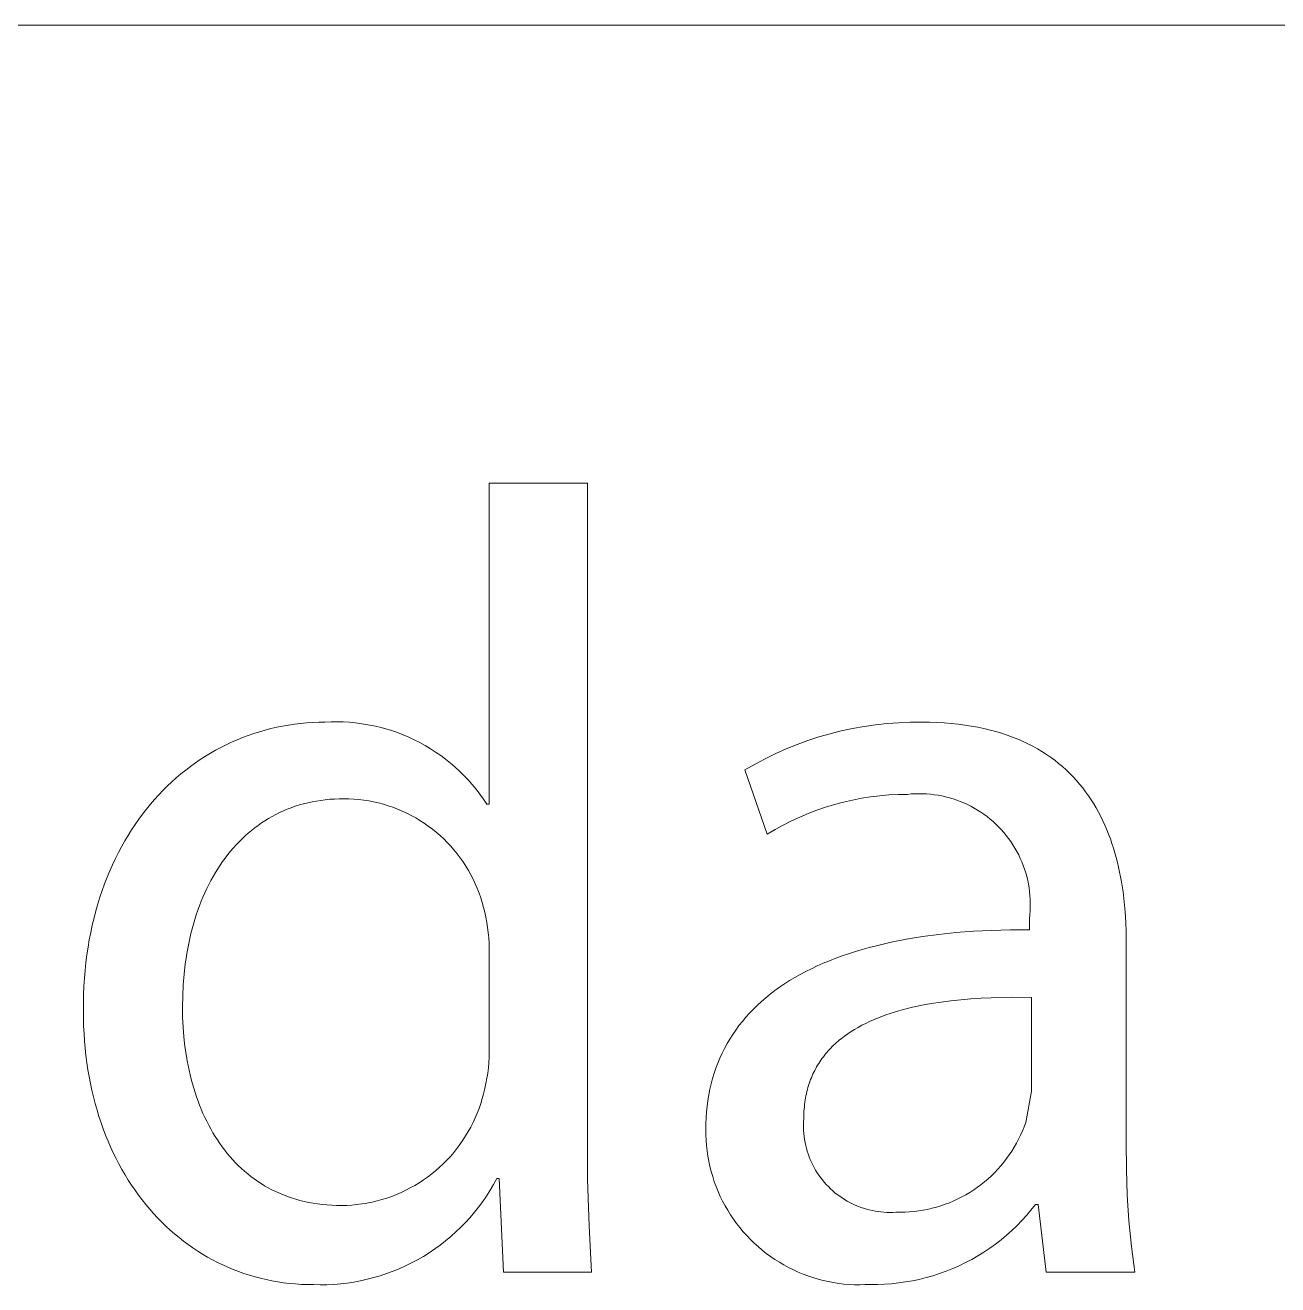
# Model space of a CAD drawing. Header units: millimetres. Extents: x 373 to 3451, y -552 to 1598.
# Drawn here: x 3350.4 to 3385.11, y -242.77 to -207.87 of the extents above; entities that cross this region are included whole.
import ezdxf

# ---------------------------------------------------------------- set-up
doc = ezdxf.new("R2010")
doc.units = ezdxf.units.MM
doc.header["$MEASUREMENT"] = 0
doc.layers.add('Domyślny', color=7, linetype='Continuous', true_color=0x000000)

msp = doc.modelspace()

# ---------------------------------------------------------------- linework, layer by layer
at = {"layer": 'Domyślny', "color": 18, "lineweight": 15, "true_color": 0x000000}
for p, q in [((3447.834, -207.866), (2287.646, -207.866)), ((3363.251, -229.457), (3363.251, -220.561)), ((3363.251, -220.561), (3365.977, -220.561)), ((3365.977, -220.561), (3365.977, -238.568)), ((3357.694, -227.261), (3357.859, -227.237)), ((3357.859, -227.237), (3358.026, -227.217)), ((3358.026, -227.217), (3358.193, -227.202)), ((3358.193, -227.202), (3358.361, -227.191)), ((3358.361, -227.191), (3358.531, -227.184)), ((3358.531, -227.184), (3358.701, -227.182)), ((3358.701, -227.182), (3358.871, -227.174)), ((3358.871, -227.174), (3359.041, -227.172)), ((3359.041, -227.172), (3359.211, -227.176)), ((3359.211, -227.176), (3359.381, -227.186)), ((3359.381, -227.186), (3359.551, -227.202)), ((3359.551, -227.202), (3359.72, -227.223)), ((3359.72, -227.223), (3359.888, -227.251)), ((3359.888, -227.251), (3360.055, -227.284)), ((3373.958, -227.255), (3374.278, -227.221)), ((3374.278, -227.221), (3374.598, -227.197)), ((3374.598, -227.197), (3374.919, -227.185)), ((3374.919, -227.185), (3375.24, -227.184)), ((3375.24, -227.184), (3375.451, -227.186)), ((3375.451, -227.186), (3375.657, -227.193)), ((3375.657, -227.193), (3375.858, -227.204)), ((3375.858, -227.204), (3376.054, -227.22)), ((3376.054, -227.22), (3376.245, -227.239)), ((3376.245, -227.239), (3376.431, -227.263)), ((3356.419, -227.607), (3356.574, -227.549)), ((3356.574, -227.549), (3356.729, -227.495)), ((3356.729, -227.495), (3356.887, -227.446)), ((3356.887, -227.446), (3357.046, -227.4)), ((3357.046, -227.4), (3357.206, -227.359)), ((3357.206, -227.359), (3357.367, -227.322)), ((3357.367, -227.322), (3357.53, -227.29)), ((3357.53, -227.29), (3357.694, -227.261)), ((3360.055, -227.284), (3360.22, -227.322)), ((3360.22, -227.322), (3360.385, -227.367)), ((3360.385, -227.367), (3360.547, -227.416)), ((3360.547, -227.416), (3360.708, -227.472)), ((3360.708, -227.472), (3360.867, -227.533)), ((3360.867, -227.533), (3361.024, -227.599)), ((3361.024, -227.599), (3361.178, -227.671)), ((3372.085, -227.692), (3372.39, -227.592)), ((3372.39, -227.592), (3372.699, -227.503)), ((3372.699, -227.503), (3373.01, -227.425)), ((3373.01, -227.425), (3373.324, -227.358)), ((3373.324, -227.358), (3373.64, -227.301)), ((3373.64, -227.301), (3373.958, -227.255)), ((3376.431, -227.263), (3376.613, -227.291)), ((3376.613, -227.291), (3376.79, -227.323)), ((3376.79, -227.323), (3376.963, -227.359)), ((3376.963, -227.359), (3377.131, -227.399)), ((3377.131, -227.399), (3377.294, -227.443)), ((3377.294, -227.443), (3377.453, -227.49)), ((3377.453, -227.49), (3377.608, -227.541)), ((3377.608, -227.541), (3377.758, -227.596)), ((3377.758, -227.596), (3377.904, -227.654)), ((3355.674, -227.957), (3355.819, -227.879)), ((3355.819, -227.879), (3355.967, -227.805)), ((3355.967, -227.805), (3356.116, -227.735)), ((3356.116, -227.735), (3356.267, -227.669)), ((3356.267, -227.669), (3356.419, -227.607)), ((3361.178, -227.671), (3361.33, -227.748)), ((3361.33, -227.748), (3361.479, -227.83)), ((3361.479, -227.83), (3361.626, -227.917)), ((3361.626, -227.917), (3361.769, -228.009)), ((3371.192, -228.054), (3371.485, -227.923)), ((3371.485, -227.923), (3371.783, -227.802)), ((3371.783, -227.802), (3372.085, -227.692)), ((3377.904, -227.654), (3378.046, -227.716)), ((3378.046, -227.716), (3378.183, -227.781)), ((3378.183, -227.781), (3378.317, -227.849)), ((3378.317, -227.849), (3378.446, -227.921)), ((3378.446, -227.921), (3378.571, -227.995)), ((3355.112, -228.309), (3355.249, -228.215)), ((3355.249, -228.215), (3355.389, -228.125)), ((3355.389, -228.125), (3355.53, -228.039)), ((3355.53, -228.039), (3355.674, -227.957)), ((3361.769, -228.009), (3361.909, -228.106)), ((3361.909, -228.106), (3362.045, -228.208)), ((3362.045, -228.208), (3362.178, -228.314)), ((3370.62, -228.345), (3370.903, -228.195)), ((3370.903, -228.195), (3371.192, -228.054)), ((3378.571, -227.995), (3378.693, -228.073)), ((3378.693, -228.073), (3378.81, -228.154)), ((3378.81, -228.154), (3378.924, -228.238)), ((3378.924, -228.238), (3379.033, -228.324)), ((3354.584, -228.722), (3354.712, -228.613)), ((3354.712, -228.613), (3354.843, -228.508)), ((3354.843, -228.508), (3354.976, -228.407)), ((3354.976, -228.407), (3355.112, -228.309)), ((3362.178, -228.314), (3362.307, -228.425)), ((3362.307, -228.425), (3362.433, -228.541)), ((3362.433, -228.541), (3362.554, -228.66)), ((3370.341, -228.506), (3370.62, -228.345)), ((3370.956, -230.289), (3370.341, -228.506)), ((3379.033, -228.324), (3379.139, -228.414)), ((3379.139, -228.414), (3379.242, -228.506)), ((3379.242, -228.506), (3379.34, -228.6)), ((3379.34, -228.6), (3379.435, -228.698)), ((3354.213, -229.072), (3354.334, -228.952)), ((3354.334, -228.952), (3354.458, -228.835)), ((3354.458, -228.835), (3354.584, -228.722)), ((3362.554, -228.66), (3362.671, -228.783)), ((3362.671, -228.783), (3362.784, -228.911)), ((3362.784, -228.911), (3362.892, -229.042)), ((3379.435, -228.698), (3379.527, -228.797)), ((3379.527, -228.797), (3379.615, -228.899)), ((3379.615, -228.899), (3379.699, -229.004)), ((3353.865, -229.455), (3353.979, -229.324)), ((3353.979, -229.324), (3354.095, -229.196)), ((3354.095, -229.196), (3354.213, -229.072)), ((3358.71, -229.332), (3358.587, -229.348)), ((3358.836, -229.319), (3358.71, -229.332)), ((3358.964, -229.311), (3358.836, -229.319)), ((3359.093, -229.305), (3358.964, -229.311)), ((3359.223, -229.303), (3359.093, -229.305)), ((3359.362, -229.306), (3359.223, -229.303)), ((3359.501, -229.313), (3359.362, -229.306)), ((3359.64, -229.324), (3359.501, -229.313)), ((3359.778, -229.341), (3359.64, -229.324)), ((3359.915, -229.363), (3359.778, -229.341)), ((3362.892, -229.042), (3362.996, -229.177)), ((3362.996, -229.177), (3363.095, -229.315)), ((3363.095, -229.315), (3363.19, -229.457)), ((3373.317, -229.34), (3373.068, -229.397)), ((3373.568, -229.292), (3373.317, -229.34)), ((3373.821, -229.252), (3373.568, -229.292)), ((3374.075, -229.221), (3373.821, -229.252)), ((3374.329, -229.199), (3374.075, -229.221)), ((3374.585, -229.186), (3374.329, -229.199)), ((3374.841, -229.182), (3374.585, -229.186)), ((3374.947, -229.172), (3374.841, -229.182)), ((3375.054, -229.166), (3374.947, -229.172)), ((3375.16, -229.164), (3375.054, -229.166)), ((3375.267, -229.165), (3375.16, -229.164)), ((3375.374, -229.17), (3375.267, -229.165)), ((3375.48, -229.178), (3375.374, -229.17)), ((3375.587, -229.191), (3375.48, -229.178)), ((3375.692, -229.207), (3375.587, -229.191)), ((3375.797, -229.226), (3375.692, -229.207)), ((3375.901, -229.249), (3375.797, -229.226)), ((3376.005, -229.276), (3375.901, -229.249)), ((3376.107, -229.307), (3376.005, -229.276)), ((3376.208, -229.341), (3376.107, -229.307)), ((3376.308, -229.378), (3376.208, -229.341)), ((3379.699, -229.004), (3379.781, -229.111)), ((3379.781, -229.111), (3379.858, -229.22)), ((3379.858, -229.22), (3379.933, -229.331)), ((3379.933, -229.331), (3380.004, -229.444)), ((3353.647, -229.729), (3353.755, -229.59)), ((3353.755, -229.59), (3353.865, -229.455)), ((3357.445, -229.688), (3357.341, -229.739)), ((3357.551, -229.64), (3357.445, -229.688)), ((3357.659, -229.594), (3357.551, -229.64)), ((3357.768, -229.552), (3357.659, -229.594)), ((3357.88, -229.513), (3357.768, -229.552)), ((3357.993, -229.477), (3357.88, -229.513)), ((3358.108, -229.445), (3357.993, -229.477)), ((3358.225, -229.416), (3358.108, -229.445)), ((3358.344, -229.39), (3358.225, -229.416)), ((3358.464, -229.367), (3358.344, -229.39)), ((3358.587, -229.348), (3358.464, -229.367)), ((3360.052, -229.389), (3359.915, -229.363)), ((3360.187, -229.42), (3360.052, -229.389)), ((3360.322, -229.456), (3360.187, -229.42)), ((3360.455, -229.496), (3360.322, -229.456)), ((3360.586, -229.541), (3360.455, -229.496)), ((3360.716, -229.591), (3360.586, -229.541)), ((3360.844, -229.645), (3360.716, -229.591)), ((3360.97, -229.703), (3360.844, -229.645)), ((3363.19, -229.457), (3363.251, -229.457)), ((3372.334, -229.62), (3372.095, -229.712)), ((3372.576, -229.537), (3372.334, -229.62)), ((3372.821, -229.463), (3372.576, -229.537)), ((3373.068, -229.397), (3372.821, -229.463)), ((3376.407, -229.419), (3376.308, -229.378)), ((3376.504, -229.464), (3376.407, -229.419)), ((3376.6, -229.512), (3376.504, -229.464)), ((3376.694, -229.563), (3376.6, -229.512)), ((3376.786, -229.617), (3376.694, -229.563)), ((3376.876, -229.674), (3376.786, -229.617)), ((3376.964, -229.735), (3376.876, -229.674)), ((3380.004, -229.444), (3380.072, -229.559)), ((3380.072, -229.559), (3380.138, -229.676)), ((3380.138, -229.676), (3380.199, -229.795)), ((3353.342, -230.165), (3353.441, -230.016)), ((3353.441, -230.016), (3353.542, -229.871)), ((3353.542, -229.871), (3353.647, -229.729)), ((3356.848, -230.041), (3356.755, -230.11)), ((3356.943, -229.975), (3356.848, -230.041)), ((3357.039, -229.912), (3356.943, -229.975)), ((3357.138, -229.851), (3357.039, -229.912)), ((3357.238, -229.794), (3357.138, -229.851)), ((3357.341, -229.739), (3357.238, -229.794)), ((3361.095, -229.766), (3360.97, -229.703)), ((3361.216, -229.833), (3361.095, -229.766)), ((3361.336, -229.905), (3361.216, -229.833)), ((3361.452, -229.98), (3361.336, -229.905)), ((3361.566, -230.059), (3361.452, -229.98)), ((3371.4, -230.034), (3371.176, -230.158)), ((3371.628, -229.919), (3371.4, -230.034)), ((3371.86, -229.811), (3371.628, -229.919)), ((3372.095, -229.712), (3371.86, -229.811)), ((3377.049, -229.799), (3376.964, -229.735)), ((3377.133, -229.865), (3377.049, -229.799)), ((3377.214, -229.935), (3377.133, -229.865)), ((3377.293, -230.007), (3377.214, -229.935)), ((3377.369, -230.082), (3377.293, -230.007)), ((3380.199, -229.795), (3380.258, -229.915)), ((3380.258, -229.915), (3380.314, -230.037)), ((3380.314, -230.037), (3380.368, -230.161)), ((3353.153, -230.474), (3353.246, -230.318)), ((3353.246, -230.318), (3353.342, -230.165)), ((3356.489, -230.333), (3356.404, -230.413)), ((3356.576, -230.256), (3356.489, -230.333)), ((3356.664, -230.182), (3356.576, -230.256)), ((3356.755, -230.11), (3356.664, -230.182)), ((3361.678, -230.143), (3361.566, -230.059)), ((3361.786, -230.23), (3361.678, -230.143)), ((3361.891, -230.321), (3361.786, -230.23)), ((3361.993, -230.416), (3361.891, -230.321)), ((3371.176, -230.158), (3370.956, -230.289)), ((3377.443, -230.159), (3377.369, -230.082)), ((3377.513, -230.239), (3377.443, -230.159)), ((3377.581, -230.322), (3377.513, -230.239)), ((3377.646, -230.406), (3377.581, -230.322)), ((3380.368, -230.161), (3380.418, -230.287)), ((3380.418, -230.287), (3380.465, -230.413)), ((3352.977, -230.796), (3353.063, -230.633)), ((3353.063, -230.633), (3353.153, -230.474)), ((3356.161, -230.669), (3356.084, -230.759)), ((3356.24, -230.581), (3356.161, -230.669)), ((3356.321, -230.496), (3356.24, -230.581)), ((3356.404, -230.413), (3356.321, -230.496)), ((3362.092, -230.514), (3361.993, -230.416)), ((3362.187, -230.615), (3362.092, -230.514)), ((3362.278, -230.72), (3362.187, -230.615)), ((3362.366, -230.828), (3362.278, -230.72)), ((3377.708, -230.493), (3377.646, -230.406)), ((3377.767, -230.582), (3377.708, -230.493)), ((3377.823, -230.673), (3377.767, -230.582)), ((3377.876, -230.766), (3377.823, -230.673)), ((3380.465, -230.413), (3380.51, -230.542)), ((3380.51, -230.542), (3380.552, -230.671)), ((3380.552, -230.671), (3380.591, -230.802)), ((3352.814, -231.132), (3352.894, -230.962)), ((3352.894, -230.962), (3352.977, -230.796)), ((3355.865, -231.045), (3355.797, -231.145)), ((3355.936, -230.947), (3355.865, -231.045)), ((3356.009, -230.852), (3355.936, -230.947)), ((3356.084, -230.759), (3356.009, -230.852)), ((3362.45, -230.938), (3362.366, -230.828)), ((3362.53, -231.052), (3362.45, -230.938)), ((3362.606, -231.169), (3362.53, -231.052)), ((3377.925, -230.861), (3377.876, -230.766)), ((3377.971, -230.958), (3377.925, -230.861)), ((3378.014, -231.056), (3377.971, -230.958)), ((3378.053, -231.155), (3378.014, -231.056)), ((3380.591, -230.802), (3380.628, -230.934)), ((3380.628, -230.934), (3380.662, -231.067)), ((3380.662, -231.067), (3380.694, -231.201)), ((3352.665, -231.481), (3352.738, -231.305)), ((3352.738, -231.305), (3352.814, -231.132)), ((3355.665, -231.352), (3355.603, -231.459)), ((3355.73, -231.247), (3355.665, -231.352)), ((3355.797, -231.145), (3355.73, -231.247)), ((3362.678, -231.288), (3362.606, -231.169)), ((3362.746, -231.409), (3362.678, -231.288)), ((3362.809, -231.533), (3362.746, -231.409)), ((3378.089, -231.256), (3378.053, -231.155)), ((3378.121, -231.357), (3378.089, -231.256)), ((3378.15, -231.46), (3378.121, -231.357)), ((3380.694, -231.201), (3380.723, -231.336)), ((3380.723, -231.336), (3380.75, -231.471)), ((3352.529, -231.843), (3352.595, -231.66)), ((3352.595, -231.66), (3352.665, -231.481)), ((3355.484, -231.679), (3355.428, -231.793)), ((3355.543, -231.568), (3355.484, -231.679)), ((3355.603, -231.459), (3355.543, -231.568)), ((3362.868, -231.659), (3362.809, -231.533)), ((3362.923, -231.786), (3362.868, -231.659)), ((3362.973, -231.916), (3362.923, -231.786)), ((3378.175, -231.564), (3378.15, -231.46)), ((3378.196, -231.669), (3378.175, -231.564)), ((3378.214, -231.774), (3378.196, -231.669)), ((3378.228, -231.88), (3378.214, -231.774)), ((3380.75, -231.471), (3380.775, -231.608)), ((3380.775, -231.608), (3380.817, -231.883)), ((3352.409, -232.218), (3352.467, -232.029)), ((3352.467, -232.029), (3352.529, -231.843)), ((3355.323, -232.027), (3355.273, -232.146)), ((3355.374, -231.909), (3355.323, -232.027)), ((3355.428, -231.793), (3355.374, -231.909)), ((3363.019, -232.047), (3362.973, -231.916)), ((3363.06, -232.18), (3363.019, -232.047)), ((3378.238, -231.986), (3378.228, -231.88)), ((3378.245, -232.093), (3378.238, -231.986)), ((3378.248, -232.2), (3378.245, -232.093)), ((3380.817, -231.883), (3380.851, -232.161)), ((3352.303, -232.606), (3352.354, -232.41)), ((3352.354, -232.41), (3352.409, -232.218)), ((3355.181, -232.392), (3355.138, -232.518)), ((3355.226, -232.268), (3355.181, -232.392)), ((3355.273, -232.146), (3355.226, -232.268)), ((3363.097, -232.314), (3363.06, -232.18)), ((3363.128, -232.45), (3363.097, -232.314)), ((3363.16, -232.59), (3363.128, -232.45)), ((3378.235, -232.52), (3378.243, -232.413)), ((3378.243, -232.413), (3378.247, -232.307)), ((3378.247, -232.307), (3378.248, -232.2)), ((3380.851, -232.161), (3380.877, -232.44)), ((3380.877, -232.44), (3380.894, -232.72)), ((3352.212, -233.006), (3352.256, -232.804)), ((3352.256, -232.804), (3352.303, -232.606)), ((3355.058, -232.775), (3355.022, -232.907)), ((3355.097, -232.646), (3355.058, -232.775)), ((3355.138, -232.518), (3355.097, -232.646)), ((3363.187, -232.73), (3363.16, -232.59)), ((3363.21, -232.872), (3363.187, -232.73)), ((3378.223, -232.626), (3378.235, -232.52)), ((3378.223, -232.933), (3378.223, -232.626)), ((3380.894, -232.72), (3380.905, -233.001)), ((3352.173, -233.21), (3352.212, -233.006)), ((3354.956, -233.175), (3354.927, -233.312)), ((3354.988, -233.04), (3354.956, -233.175)), ((3355.022, -232.907), (3354.988, -233.04)), ((3363.228, -233.014), (3363.21, -232.872)), ((3363.241, -233.157), (3363.228, -233.014)), ((3363.249, -233.301), (3363.241, -233.157)), ((3374.816, -233.198), (3375.256, -233.125)), ((3375.256, -233.125), (3375.712, -233.065)), ((3375.712, -233.065), (3376.184, -233.015)), ((3376.184, -233.015), (3376.671, -232.977)), ((3376.671, -232.977), (3377.173, -232.951)), ((3377.173, -232.951), (3377.69, -232.936)), ((3377.69, -232.936), (3378.223, -232.933)), ((3380.905, -233.001), (3380.908, -233.282)), ((3352.107, -233.629), (3352.138, -233.418)), ((3352.138, -233.418), (3352.173, -233.21)), ((3354.899, -233.45), (3354.875, -233.59)), ((3354.927, -233.312), (3354.899, -233.45)), ((3363.253, -233.444), (3363.249, -233.301)), ((3363.251, -233.587), (3363.253, -233.444)), ((3373.4, -233.538), (3373.591, -233.481)), ((3373.591, -233.481), (3373.785, -233.427)), ((3373.785, -233.427), (3373.983, -233.376)), ((3373.983, -233.376), (3374.392, -233.281)), ((3374.392, -233.281), (3374.816, -233.198)), ((3380.908, -233.282), (3380.908, -238.857)), ((3352.057, -234.059), (3352.08, -233.843)), ((3352.08, -233.843), (3352.107, -233.629)), ((3354.832, -233.875), (3354.798, -234.166)), ((3354.852, -233.732), (3354.832, -233.875)), ((3354.875, -233.59), (3354.852, -233.732)), ((3363.251, -236.17), (3363.251, -233.587)), ((3372.345, -233.938), (3372.51, -233.864)), ((3372.51, -233.864), (3372.68, -233.794)), ((3372.68, -233.794), (3372.854, -233.726)), ((3372.854, -233.726), (3373.032, -233.661)), ((3373.032, -233.661), (3373.214, -233.598)), ((3373.214, -233.598), (3373.4, -233.538)), ((3352.038, -234.279), (3352.057, -234.059)), ((3354.798, -234.166), (3354.774, -234.463)), ((3371.724, -234.258), (3371.873, -234.174)), ((3371.873, -234.174), (3372.026, -234.093)), ((3372.026, -234.093), (3372.183, -234.014)), ((3372.183, -234.014), (3372.345, -233.938)), ((3352.014, -234.727), (3352.024, -234.501)), ((3352.024, -234.501), (3352.038, -234.279)), ((3354.774, -234.463), (3354.76, -234.766)), ((3371.17, -234.622), (3371.302, -234.527)), ((3371.302, -234.527), (3371.438, -234.435)), ((3371.438, -234.435), (3371.579, -234.345)), ((3371.579, -234.345), (3371.724, -234.258)), ((3352.009, -234.955), (3352.014, -234.727)), ((3354.76, -234.766), (3354.755, -235.073)), ((3370.684, -235.027), (3370.799, -234.922)), ((3370.799, -234.922), (3370.919, -234.819)), ((3370.919, -234.819), (3371.042, -234.719)), ((3371.042, -234.719), (3371.17, -234.622)), ((3376.048, -234.902), (3375.776, -234.937)), ((3376.324, -234.872), (3376.048, -234.902)), ((3376.602, -234.849), (3376.324, -234.872)), ((3376.882, -234.83), (3376.602, -234.849)), ((3377.163, -234.817), (3376.882, -234.83)), ((3377.725, -234.805), (3377.163, -234.817)), ((3378.284, -234.809), (3377.725, -234.805)), ((3378.284, -237.412), (3378.284, -234.809)), ((3352.008, -235.186), (3352.009, -234.955)), ((3352.01, -235.397), (3352.008, -235.186)), ((3354.755, -235.073), (3354.759, -235.353)), ((3370.366, -235.358), (3370.467, -235.245)), ((3370.467, -235.245), (3370.574, -235.135)), ((3370.574, -235.135), (3370.684, -235.027)), ((3374.366, -235.256), (3374.248, -235.296)), ((3374.486, -235.217), (3374.366, -235.256)), ((3374.608, -235.181), (3374.486, -235.217)), ((3374.732, -235.147), (3374.608, -235.181)), ((3374.985, -235.084), (3374.732, -235.147)), ((3375.244, -235.028), (3374.985, -235.084)), ((3375.507, -234.979), (3375.244, -235.028)), ((3375.776, -234.937), (3375.507, -234.979)), ((3352.016, -235.606), (3352.01, -235.397)), ((3352.026, -235.813), (3352.016, -235.606)), ((3354.759, -235.353), (3354.772, -235.63)), ((3354.772, -235.63), (3354.794, -235.903)), ((3370.086, -235.713), (3370.175, -235.592)), ((3370.175, -235.592), (3370.268, -235.474)), ((3370.268, -235.474), (3370.366, -235.358)), ((3373.582, -235.583), (3373.479, -235.639)), ((3373.687, -235.53), (3373.582, -235.583)), ((3373.795, -235.479), (3373.687, -235.53)), ((3373.905, -235.43), (3373.795, -235.479)), ((3374.017, -235.383), (3373.905, -235.43)), ((3374.131, -235.338), (3374.017, -235.383)), ((3374.248, -235.296), (3374.131, -235.338)), ((3352.04, -236.018), (3352.026, -235.813)), ((3354.794, -235.903), (3354.824, -236.172)), ((3369.846, -236.09), (3369.922, -235.962)), ((3369.922, -235.962), (3370.002, -235.836)), ((3370.002, -235.836), (3370.086, -235.713)), ((3373.007, -235.954), (3372.964, -235.989)), ((3373.096, -235.886), (3373.007, -235.954)), ((3373.188, -235.821), (3373.096, -235.886)), ((3373.282, -235.758), (3373.188, -235.821)), ((3373.379, -235.697), (3373.282, -235.758)), ((3373.479, -235.639), (3373.379, -235.697)), ((3352.058, -236.22), (3352.04, -236.018)), ((3352.08, -236.42), (3352.058, -236.22)), ((3354.824, -236.172), (3354.862, -236.437)), ((3363.254, -236.317), (3363.251, -236.17)), ((3363.251, -236.465), (3363.254, -236.317)), ((3369.709, -236.354), (3369.775, -236.221)), ((3369.775, -236.221), (3369.846, -236.09)), ((3372.646, -236.292), (3372.61, -236.333)), ((3372.683, -236.252), (3372.646, -236.292)), ((3372.721, -236.213), (3372.683, -236.252)), ((3372.759, -236.174), (3372.721, -236.213)), ((3372.798, -236.135), (3372.759, -236.174)), ((3372.839, -236.098), (3372.798, -236.135)), ((3372.88, -236.061), (3372.839, -236.098)), ((3372.921, -236.025), (3372.88, -236.061)), ((3372.964, -235.989), (3372.921, -236.025)), ((3352.105, -236.618), (3352.08, -236.42)), ((3352.135, -236.813), (3352.105, -236.618)), ((3354.862, -236.437), (3354.885, -236.567)), ((3354.885, -236.567), (3354.91, -236.696)), ((3363.23, -236.759), (3363.243, -236.612)), ((3363.243, -236.612), (3363.251, -236.465)), ((3369.536, -236.769), (3369.589, -236.628)), ((3369.589, -236.628), (3369.647, -236.49)), ((3369.647, -236.49), (3369.709, -236.354)), ((3372.383, -236.64), (3372.354, -236.686)), ((3372.413, -236.594), (3372.383, -236.64)), ((3372.443, -236.549), (3372.413, -236.594)), ((3372.475, -236.504), (3372.443, -236.549)), ((3372.507, -236.461), (3372.475, -236.504)), ((3372.541, -236.417), (3372.507, -236.461)), ((3372.575, -236.375), (3372.541, -236.417)), ((3372.61, -236.333), (3372.575, -236.375)), ((3352.168, -237.005), (3352.135, -236.813)), ((3352.204, -237.196), (3352.168, -237.005)), ((3354.91, -236.696), (3354.936, -236.824)), ((3354.936, -236.824), (3354.965, -236.951)), ((3354.965, -236.951), (3354.997, -237.076)), ((3363.189, -237.05), (3363.212, -236.905)), ((3363.212, -236.905), (3363.23, -236.759)), ((3369.443, -237.058), (3369.487, -236.912)), ((3369.487, -236.912), (3369.536, -236.769)), ((3372.202, -236.982), (3372.18, -237.034)), ((3372.225, -236.931), (3372.202, -236.982)), ((3372.249, -236.88), (3372.225, -236.931)), ((3372.274, -236.831), (3372.249, -236.88)), ((3372.3, -236.782), (3372.274, -236.831)), ((3372.327, -236.734), (3372.3, -236.782)), ((3372.354, -236.686), (3372.327, -236.734)), ((3352.244, -237.383), (3352.204, -237.196)), ((3354.997, -237.076), (3355.03, -237.2)), ((3355.03, -237.2), (3355.065, -237.323)), ((3355.065, -237.323), (3355.103, -237.444)), ((3363.096, -237.477), (3363.128, -237.338)), ((3363.128, -237.338), (3363.161, -237.195)), ((3363.161, -237.195), (3363.189, -237.05)), ((3369.339, -237.509), (3369.369, -237.356)), ((3369.369, -237.356), (3369.404, -237.206)), ((3369.404, -237.206), (3369.443, -237.058)), ((3372.071, -237.361), (3372.056, -237.418)), ((3372.086, -237.305), (3372.071, -237.361)), ((3372.103, -237.249), (3372.086, -237.305)), ((3372.121, -237.194), (3372.103, -237.249)), ((3372.14, -237.14), (3372.121, -237.194)), ((3372.159, -237.086), (3372.14, -237.14)), ((3372.18, -237.034), (3372.159, -237.086)), ((3352.288, -237.568), (3352.244, -237.383)), ((3352.336, -237.751), (3352.288, -237.568)), ((3355.103, -237.444), (3355.143, -237.563)), ((3355.143, -237.563), (3355.185, -237.681)), ((3355.185, -237.681), (3355.229, -237.797)), ((3363.018, -237.75), (3363.06, -237.614)), ((3363.06, -237.614), (3363.096, -237.477)), ((3369.292, -237.823), (3369.313, -237.665)), ((3369.313, -237.665), (3369.339, -237.509)), ((3372, -237.717), (3371.993, -237.78)), ((3372.009, -237.656), (3372, -237.717)), ((3372.019, -237.595), (3372.009, -237.656)), ((3372.03, -237.536), (3372.019, -237.595)), ((3372.043, -237.477), (3372.03, -237.536)), ((3372.056, -237.418), (3372.043, -237.477)), ((3378.12, -238.273), (3378.284, -237.412)), ((3352.386, -237.931), (3352.336, -237.751)), ((3352.441, -238.108), (3352.386, -237.931)), ((3355.229, -237.797), (3355.275, -237.911)), ((3355.275, -237.911), (3355.323, -238.024)), ((3355.323, -238.024), (3355.374, -238.134)), ((3362.867, -238.147), (3362.922, -238.016)), ((3362.922, -238.016), (3362.972, -237.884)), ((3362.972, -237.884), (3363.018, -237.75)), ((3369.264, -238.146), (3369.276, -237.983)), ((3369.276, -237.983), (3369.292, -237.823)), ((3371.973, -238.037), (3371.972, -238.103)), ((3371.976, -237.971), (3371.973, -238.037)), ((3371.981, -237.907), (3371.976, -237.971)), ((3371.986, -237.843), (3371.981, -237.907)), ((3371.993, -237.78), (3371.986, -237.843)), ((3352.498, -238.282), (3352.441, -238.108)), ((3352.559, -238.454), (3352.498, -238.282)), ((3355.374, -238.134), (3355.426, -238.243)), ((3355.426, -238.243), (3355.481, -238.351)), ((3355.481, -238.351), (3355.538, -238.456)), ((3362.674, -238.527), (3362.743, -238.402)), ((3362.743, -238.402), (3362.807, -238.276)), ((3362.807, -238.276), (3362.867, -238.147)), ((3369.255, -238.478), (3369.257, -238.311)), ((3369.257, -238.311), (3369.264, -238.146)), ((3371.965, -238.253), (3371.963, -238.336)), ((3371.963, -238.336), (3371.963, -238.418)), ((3371.963, -238.418), (3371.966, -238.501)), ((3371.971, -238.171), (3371.965, -238.253)), ((3371.972, -238.103), (3371.971, -238.171)), ((3378.03, -238.509), (3378.077, -238.392)), ((3378.077, -238.392), (3378.12, -238.273)), ((3352.624, -238.623), (3352.559, -238.454)), ((3352.691, -238.789), (3352.624, -238.623)), ((3355.538, -238.456), (3355.597, -238.559)), ((3355.597, -238.559), (3355.659, -238.66)), ((3355.659, -238.66), (3355.722, -238.759)), ((3355.722, -238.759), (3355.788, -238.856)), ((3362.443, -238.884), (3362.524, -238.768)), ((3362.524, -238.768), (3362.601, -238.648)), ((3362.601, -238.648), (3362.674, -238.527)), ((3365.977, -238.568), (3365.981, -239.854)), ((3369.256, -238.625), (3369.255, -238.478)), ((3369.262, -238.771), (3369.256, -238.625)), ((3369.274, -238.917), (3369.262, -238.771)), ((3371.966, -238.501), (3371.972, -238.583)), ((3371.972, -238.583), (3371.98, -238.665)), ((3371.98, -238.665), (3371.992, -238.747)), ((3371.992, -238.747), (3372.006, -238.828)), ((3377.864, -238.851), (3377.923, -238.739)), ((3377.923, -238.739), (3377.979, -238.625)), ((3377.979, -238.625), (3378.03, -238.509)), ((3352.762, -238.953), (3352.691, -238.789)), ((3352.836, -239.113), (3352.762, -238.953)), ((3352.913, -239.27), (3352.836, -239.113)), ((3355.788, -238.856), (3355.855, -238.951)), ((3355.855, -238.951), (3355.925, -239.044)), ((3355.925, -239.044), (3355.997, -239.134)), ((3362.177, -239.215), (3362.269, -239.108)), ((3362.269, -239.108), (3362.358, -238.998)), ((3362.358, -238.998), (3362.443, -238.884)), ((3369.29, -239.062), (3369.274, -238.917)), ((3369.311, -239.207), (3369.29, -239.062)), ((3372.006, -238.828), (3372.023, -238.909)), ((3372.023, -238.909), (3372.043, -238.989)), ((3372.043, -238.989), (3372.066, -239.069)), ((3372.066, -239.069), (3372.091, -239.147)), ((3377.665, -239.174), (3377.735, -239.069)), ((3377.735, -239.069), (3377.801, -238.961)), ((3377.801, -238.961), (3377.864, -238.851)), ((3380.908, -238.857), (3380.909, -239.573)), ((3352.994, -239.425), (3352.913, -239.27)), ((3353.077, -239.577), (3352.994, -239.425)), ((3355.997, -239.134), (3356.072, -239.223)), ((3356.072, -239.223), (3356.148, -239.308)), ((3356.148, -239.308), (3356.226, -239.392)), ((3356.226, -239.392), (3356.307, -239.473)), ((3361.877, -239.517), (3361.98, -239.42)), ((3361.98, -239.42), (3362.08, -239.32)), ((3362.08, -239.32), (3362.177, -239.215)), ((3369.337, -239.351), (3369.311, -239.207)), ((3369.369, -239.494), (3369.337, -239.351)), ((3372.091, -239.147), (3372.119, -239.225)), ((3372.119, -239.225), (3372.15, -239.302)), ((3372.15, -239.302), (3372.184, -239.377)), ((3372.184, -239.377), (3372.219, -239.452)), ((3372.219, -239.452), (3372.258, -239.525)), ((3377.433, -239.474), (3377.514, -239.377)), ((3377.514, -239.377), (3377.591, -239.277)), ((3377.591, -239.277), (3377.665, -239.174)), ((3353.163, -239.725), (3353.077, -239.577)), ((3353.252, -239.871), (3353.163, -239.725)), ((3356.307, -239.473), (3356.39, -239.551)), ((3356.39, -239.551), (3356.475, -239.627)), ((3356.475, -239.627), (3356.562, -239.701)), ((3356.562, -239.701), (3356.651, -239.772)), ((3356.651, -239.772), (3356.743, -239.84)), ((3361.431, -239.868), (3361.547, -239.787)), ((3361.547, -239.787), (3361.66, -239.701)), ((3361.66, -239.701), (3361.77, -239.611)), ((3361.77, -239.611), (3361.877, -239.517)), ((3369.405, -239.636), (3369.369, -239.494)), ((3369.446, -239.777), (3369.405, -239.636)), ((3369.491, -239.916), (3369.446, -239.777)), ((3372.258, -239.525), (3372.299, -239.597)), ((3372.299, -239.597), (3372.342, -239.667)), ((3372.342, -239.667), (3372.388, -239.736)), ((3372.388, -239.736), (3372.436, -239.803)), ((3372.436, -239.803), (3372.487, -239.868)), ((3377.078, -239.835), (3377.172, -239.75)), ((3377.172, -239.75), (3377.262, -239.661)), ((3377.262, -239.661), (3377.349, -239.569)), ((3377.349, -239.569), (3377.433, -239.474)), ((3380.909, -239.573), (3380.933, -240.288)), ((3353.344, -240.013), (3353.252, -239.871)), ((3353.439, -240.152), (3353.344, -240.013)), ((3353.537, -240.288), (3353.439, -240.152)), ((3356.743, -239.84), (3356.836, -239.905)), ((3356.836, -239.905), (3356.932, -239.968)), ((3356.932, -239.968), (3357.03, -240.028)), ((3357.03, -240.028), (3357.13, -240.085)), ((3357.13, -240.085), (3357.232, -240.139)), ((3357.232, -240.139), (3357.337, -240.191)), ((3360.813, -240.215), (3360.941, -240.154)), ((3360.941, -240.154), (3361.068, -240.089)), ((3361.068, -240.089), (3361.191, -240.02)), ((3361.191, -240.02), (3361.313, -239.946)), ((3361.313, -239.946), (3361.431, -239.868)), ((3363.28, -240.155), (3363.179, -240.313)), ((3363.376, -239.993), (3363.28, -240.155)), ((3363.466, -239.829), (3363.376, -239.993)), ((3363.528, -239.829), (3363.466, -239.829)), ((3363.651, -242.422), (3363.528, -239.829)), ((3365.981, -239.854), (3366.019, -241.138)), ((3369.542, -240.053), (3369.491, -239.916)), ((3369.597, -240.189), (3369.542, -240.053)), ((3372.487, -239.868), (3372.539, -239.932)), ((3372.539, -239.932), (3372.594, -239.994)), ((3372.594, -239.994), (3372.651, -240.053)), ((3372.651, -240.053), (3372.71, -240.111)), ((3372.71, -240.111), (3372.771, -240.167)), ((3372.771, -240.167), (3372.834, -240.221)), ((3376.571, -240.213), (3376.678, -240.144)), ((3376.678, -240.144), (3376.782, -240.072)), ((3376.782, -240.072), (3376.883, -239.996)), ((3376.883, -239.996), (3376.982, -239.918)), ((3376.982, -239.918), (3377.078, -239.835)), ((3353.637, -240.421), (3353.537, -240.288)), ((3353.741, -240.551), (3353.637, -240.421)), ((3357.337, -240.191), (3357.443, -240.239)), ((3357.443, -240.239), (3357.552, -240.284)), ((3357.552, -240.284), (3357.663, -240.326)), ((3357.663, -240.326), (3357.776, -240.366)), ((3357.776, -240.366), (3357.891, -240.402)), ((3357.891, -240.402), (3358.009, -240.434)), ((3358.009, -240.434), (3358.128, -240.464)), ((3358.128, -240.464), (3358.25, -240.49)), ((3358.25, -240.49), (3358.374, -240.513)), ((3358.374, -240.513), (3358.5, -240.532)), ((3359.727, -240.534), (3359.867, -240.51)), ((3359.867, -240.51), (3360.007, -240.482)), ((3360.007, -240.482), (3360.145, -240.45)), ((3360.145, -240.45), (3360.281, -240.412)), ((3360.281, -240.412), (3360.417, -240.37)), ((3360.417, -240.37), (3360.551, -240.323)), ((3360.551, -240.323), (3360.683, -240.271)), ((3360.683, -240.271), (3360.813, -240.215)), ((3363.073, -240.467), (3362.961, -240.618)), ((3363.179, -240.313), (3363.073, -240.467)), ((3369.657, -240.323), (3369.597, -240.189)), ((3369.721, -240.454), (3369.657, -240.323)), ((3369.79, -240.583), (3369.721, -240.454)), ((3372.834, -240.221), (3372.898, -240.272)), ((3372.898, -240.272), (3372.965, -240.321)), ((3372.965, -240.321), (3373.033, -240.368)), ((3373.033, -240.368), (3373.102, -240.413)), ((3373.102, -240.413), (3373.173, -240.455)), ((3373.173, -240.455), (3373.246, -240.495)), ((3373.246, -240.495), (3373.32, -240.532)), ((3375.889, -240.543), (3376.007, -240.498)), ((3376.007, -240.498), (3376.124, -240.449)), ((3376.124, -240.449), (3376.239, -240.395)), ((3376.239, -240.395), (3376.352, -240.338)), ((3376.352, -240.338), (3376.463, -240.277)), ((3376.463, -240.277), (3376.571, -240.213)), ((3380.933, -240.288), (3380.98, -241.002)), ((3353.847, -240.677), (3353.741, -240.551)), ((3353.955, -240.8), (3353.847, -240.677)), ((3354.066, -240.92), (3353.955, -240.8)), ((3358.5, -240.532), (3358.628, -240.548)), ((3358.628, -240.548), (3358.758, -240.561)), ((3358.758, -240.561), (3358.89, -240.57)), ((3358.89, -240.57), (3359.025, -240.575)), ((3359.025, -240.575), (3359.162, -240.577)), ((3359.162, -240.577), (3359.304, -240.574)), ((3359.304, -240.574), (3359.445, -240.565)), ((3359.445, -240.565), (3359.587, -240.552)), ((3359.587, -240.552), (3359.727, -240.534)), ((3362.844, -240.765), (3362.722, -240.908)), ((3362.961, -240.618), (3362.844, -240.765)), ((3369.864, -240.71), (3369.79, -240.583)), ((3369.941, -240.834), (3369.864, -240.71)), ((3370.023, -240.956), (3369.941, -240.834)), ((3373.32, -240.532), (3373.395, -240.566)), ((3373.395, -240.566), (3373.471, -240.598)), ((3373.471, -240.598), (3373.548, -240.628)), ((3373.548, -240.628), (3373.626, -240.654)), ((3373.626, -240.654), (3373.705, -240.678)), ((3373.705, -240.678), (3373.785, -240.699)), ((3373.785, -240.699), (3373.866, -240.718)), ((3373.866, -240.718), (3373.947, -240.733)), ((3373.947, -240.733), (3374.028, -240.746)), ((3374.028, -240.746), (3374.11, -240.756)), ((3374.11, -240.756), (3374.193, -240.763)), ((3374.193, -240.763), (3374.275, -240.768)), ((3374.275, -240.768), (3374.358, -240.769)), ((3374.358, -240.769), (3374.44, -240.768)), ((3374.44, -240.768), (3374.523, -240.764)), ((3374.523, -240.764), (3374.649, -240.765)), ((3374.649, -240.765), (3374.776, -240.762)), ((3374.776, -240.762), (3374.902, -240.755)), ((3374.902, -240.755), (3375.028, -240.743)), ((3375.028, -240.743), (3375.154, -240.727)), ((3375.154, -240.727), (3375.279, -240.707)), ((3375.279, -240.707), (3375.403, -240.683)), ((3375.403, -240.683), (3375.526, -240.654)), ((3375.526, -240.654), (3375.648, -240.621)), ((3375.648, -240.621), (3375.769, -240.584)), ((3375.769, -240.584), (3375.889, -240.543)), ((3378.14, -240.851), (3378.009, -240.996)), ((3378.266, -240.702), (3378.14, -240.851)), ((3378.387, -240.548), (3378.266, -240.702)), ((3378.469, -240.548), (3378.387, -240.548)), ((3378.684, -242.424), (3378.469, -240.548)), ((3354.18, -241.036), (3354.066, -240.92)), ((3354.296, -241.149), (3354.18, -241.036)), ((3354.415, -241.258), (3354.296, -241.149)), ((3362.465, -241.181), (3362.329, -241.31)), ((3362.596, -241.047), (3362.465, -241.181)), ((3362.722, -240.908), (3362.596, -241.047)), ((3366.019, -241.138), (3366.09, -242.422)), ((3370.109, -241.074), (3370.023, -240.956)), ((3370.199, -241.19), (3370.109, -241.074)), ((3370.293, -241.302), (3370.199, -241.19)), ((3377.873, -241.136), (3377.732, -241.271)), ((3378.009, -240.996), (3377.873, -241.136)), ((3380.98, -241.002), (3381.05, -241.714)), ((3354.536, -241.364), (3354.415, -241.258)), ((3354.659, -241.466), (3354.536, -241.364)), ((3354.785, -241.565), (3354.659, -241.466)), ((3362.045, -241.556), (3361.897, -241.671)), ((3362.189, -241.435), (3362.045, -241.556)), ((3362.329, -241.31), (3362.189, -241.435)), ((3370.391, -241.411), (3370.293, -241.302)), ((3370.492, -241.517), (3370.391, -241.411)), ((3370.597, -241.619), (3370.492, -241.517)), ((3377.437, -241.526), (3377.282, -241.646)), ((3377.587, -241.401), (3377.437, -241.526)), ((3377.732, -241.271), (3377.587, -241.401)), ((3354.913, -241.66), (3354.785, -241.565)), ((3355.043, -241.752), (3354.913, -241.66)), ((3355.176, -241.84), (3355.043, -241.752)), ((3355.31, -241.924), (3355.176, -241.84)), ((3361.589, -241.886), (3361.43, -241.985)), ((3361.745, -241.781), (3361.589, -241.886)), ((3361.897, -241.671), (3361.745, -241.781)), ((3370.705, -241.717), (3370.597, -241.619)), ((3370.817, -241.812), (3370.705, -241.717)), ((3370.932, -241.903), (3370.817, -241.812)), ((3371.05, -241.989), (3370.932, -241.903)), ((3376.962, -241.869), (3376.796, -241.972)), ((3377.124, -241.76), (3376.962, -241.869)), ((3377.282, -241.646), (3377.124, -241.76)), ((3381.05, -241.714), (3381.144, -242.424)), ((3355.447, -242.004), (3355.31, -241.924)), ((3355.586, -242.081), (3355.447, -242.004)), ((3355.727, -242.153), (3355.586, -242.081)), ((3355.869, -242.222), (3355.727, -242.153)), ((3356.014, -242.287), (3355.869, -242.222)), ((3360.933, -242.25), (3360.762, -242.327)), ((3361.102, -242.168), (3360.933, -242.25)), ((3361.267, -242.079), (3361.102, -242.168)), ((3361.43, -241.985), (3361.267, -242.079)), ((3371.171, -242.072), (3371.05, -241.989)), ((3371.295, -242.15), (3371.171, -242.072)), ((3371.421, -242.225), (3371.295, -242.15)), ((3371.55, -242.294), (3371.421, -242.225)), ((3376.278, -242.245), (3376.1, -242.324)), ((3376.454, -242.16), (3376.278, -242.245)), ((3376.627, -242.069), (3376.454, -242.16)), ((3376.796, -241.972), (3376.627, -242.069)), ((3356.16, -242.348), (3356.014, -242.287)), ((3356.309, -242.406), (3356.16, -242.348)), ((3356.459, -242.459), (3356.309, -242.406)), ((3356.611, -242.508), (3356.459, -242.459)), ((3356.764, -242.553), (3356.611, -242.508)), ((3356.919, -242.594), (3356.764, -242.553)), ((3357.076, -242.63), (3356.919, -242.594)), ((3360.054, -242.576), (3359.873, -242.622)), ((3360.234, -242.523), (3360.054, -242.576)), ((3360.412, -242.463), (3360.234, -242.523)), ((3360.589, -242.398), (3360.412, -242.463)), ((3360.762, -242.327), (3360.589, -242.398)), ((3366.09, -242.422), (3363.651, -242.422)), ((3371.681, -242.36), (3371.55, -242.294)), ((3371.814, -242.42), (3371.681, -242.36)), ((3371.95, -242.476), (3371.814, -242.42)), ((3372.087, -242.528), (3371.95, -242.476)), ((3372.225, -242.574), (3372.087, -242.528)), ((3372.366, -242.616), (3372.225, -242.574)), ((3375.361, -242.576), (3375.172, -242.623)), ((3375.549, -242.523), (3375.361, -242.576)), ((3375.735, -242.463), (3375.549, -242.523)), ((3375.919, -242.397), (3375.735, -242.463)), ((3376.1, -242.324), (3375.919, -242.397)), ((3381.144, -242.424), (3378.684, -242.424)), ((3357.235, -242.663), (3357.076, -242.63)), ((3357.395, -242.691), (3357.235, -242.663)), ((3357.556, -242.715), (3357.395, -242.691)), ((3357.719, -242.735), (3357.556, -242.715)), ((3357.883, -242.75), (3357.719, -242.735)), ((3358.048, -242.761), (3357.883, -242.75)), ((3358.215, -242.768), (3358.048, -242.761)), ((3358.383, -242.77), (3358.215, -242.768)), ((3358.571, -242.774), (3358.383, -242.77)), ((3358.758, -242.771), (3358.571, -242.774)), ((3358.946, -242.763), (3358.758, -242.771)), ((3359.133, -242.747), (3358.946, -242.763)), ((3359.319, -242.725), (3359.133, -242.747)), ((3359.505, -242.697), (3359.319, -242.725)), ((3359.689, -242.663), (3359.505, -242.697)), ((3359.873, -242.622), (3359.689, -242.663)), ((3372.508, -242.653), (3372.366, -242.616)), ((3372.65, -242.685), (3372.508, -242.653)), ((3372.794, -242.712), (3372.65, -242.685)), ((3372.939, -242.734), (3372.794, -242.712)), ((3373.084, -242.752), (3372.939, -242.734)), ((3373.23, -242.764), (3373.084, -242.752)), ((3373.377, -242.771), (3373.23, -242.764)), ((3373.523, -242.773), (3373.377, -242.771)), ((3373.669, -242.77), (3373.523, -242.773)), ((3373.816, -242.762), (3373.669, -242.77)), ((3374.011, -242.763), (3373.816, -242.762)), ((3374.206, -242.756), (3374.011, -242.763)), ((3374.401, -242.743), (3374.206, -242.756)), ((3374.595, -242.723), (3374.401, -242.743)), ((3374.788, -242.696), (3374.595, -242.723)), ((3374.981, -242.663), (3374.788, -242.696)), ((3375.172, -242.623), (3374.981, -242.663))]:
    msp.add_line(p, q, dxfattribs=at)

doc.saveas('drawing.dxf')
